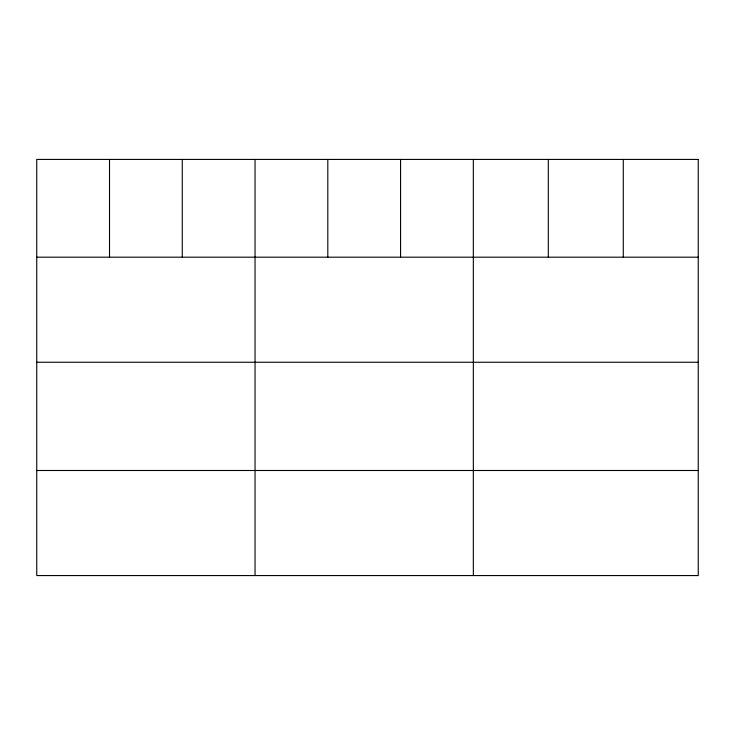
<?xml version="1.0" encoding="UTF-8"?>
<svg xmlns="http://www.w3.org/2000/svg" width="735" height="735" viewBox="0 0 735 735"><rect width="100%" height="100%" fill="white"/><g stroke="black" fill="none" stroke-linecap="round" stroke-linejoin="round"><path stroke-width="1.1" d="M36.75 257.186L698.25 257.186M36.75 362.254L698.25 362.254M36.75 470.501L698.25 470.501M623.28 159.431L623.28 257.186M548.31 159.431L548.31 257.186M473.34 159.431L473.34 575.569M400.575 159.431L400.575 257.186M327.81 159.431L327.81 257.186M255.045 159.431L255.045 575.569M182.28 159.431L182.28 257.186M109.515 159.431L109.515 257.186M698.25 159.431L36.75 159.431L36.75 575.569L698.25 575.569L698.25 159.431"/></g></svg>
